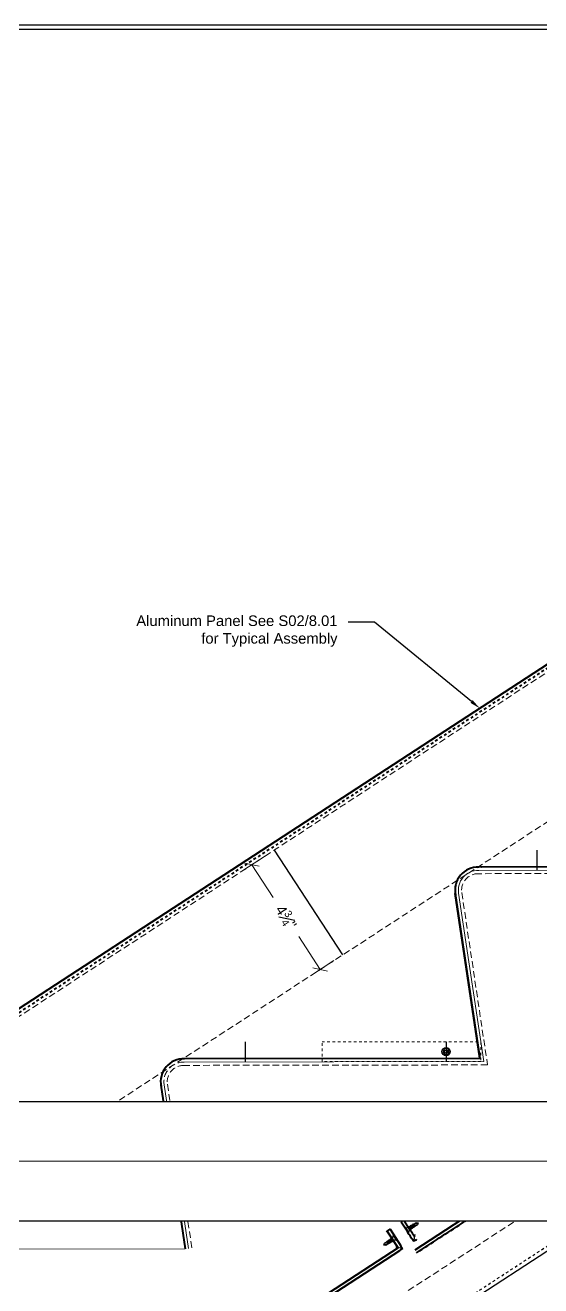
# Model space of a CAD drawing. Header units: inches. Extents: x -301 to 39679, y -468 to 370.
# Drawn here: x 2621.6 to 2641.09, y -2.2 to 45.5 of the extents above; entities that cross this region are included whole.
import ezdxf
from ezdxf import colors
from ezdxf.entities.mleader import LeaderData, LeaderLine
from ezdxf.enums import TextEntityAlignment as Align
from ezdxf.math import Vec2, Vec3

# ---------------------------------------------------------------- set-up
doc = ezdxf.new("R2010")
doc.units = ezdxf.units.IN
doc.header["$MEASUREMENT"] = 0
for name, pattern in [('DASHED2', [0.375, 0.25, -0.125]), ('HIDDEN', [0.375, 0.25, -0.125]), ('HIDDEN2', [0.1875, 0.125, -0.0625])]:
    doc.linetypes.add(name, pattern=pattern)
doc.layers.get('Defpoints').update_dxf_attribs({"color": 3})
doc.layers.add('NSE-Border', color=156, linetype='Continuous', plot=False)
doc.layers.add('NSE-Construction', color=86, linetype='Continuous', plot=False)
for name, color, linetype, lineweight in [('NSE-By_Others', 252, 'Continuous', 0), ('NSE-By_Others_Hidden', 252, 'HIDDEN', 0), ('NSE-Call-Outs', 51, 'Continuous', 13), ('NSE-Hardware', 111, 'Continuous', 25), ('NSE-Panels 01', 1, 'Continuous', 40), ('NSE-Title', 51, 'Continuous', 9)]:
    doc.layers.add(name, color=color, linetype=linetype, lineweight=lineweight)
doc.layers.add('NSE-Detail Border', color=7, linetype='Continuous')
doc.styles.add('004 - NSSM - Standard', font='arial.ttf', dxfattribs={"height": 0.4})
doc.styles.add('008 - NSSM - Standard', font='arial.ttf', dxfattribs={"height": 0.8})
doc.styles.add('3_0-0_TEXT', font='simplex.shx', dxfattribs={"width": 0.7, "height": 0.375})
doc.dimstyles.new('$$$FASTENER$$$', dxfattribs={"dimtxt": 0.375, "dimasz": 0, "dimexe": 0, "dimexo": 0, "dimgap": 0, "dimtad": 0, "dimtih": 1, "dimtoh": 1, "dimdec": 4, "dimzin": 3, "dimdsep": 46, "dimlunit": 4, "dimtxsty": '3_0-0_TEXT', "dimblk": 'NONE', "dimcen": 0, "dimclrd": 256, "dimclre": 256, "dimclrt": 256, "dimadec": 0, "dimazin": 0, "dimtfac": 0.375, "dimtdec": 4, "dimtofl": 0, "dimtmove": 1, "dimatfit": 3, "dimldrblk": 'NONE', "dimfxl": 1, "dimtolj": 1, "dimtzin": 0, "dimarcsym": 0})
doc.dimstyles.new('004 - NSSM - Standard$0', dxfattribs={"dimtxt": 0.4, "dimasz": 0.4, "dimexe": 0.4, "dimexo": 0.4, "dimgap": 0.4, "dimtad": 0, "dimdec": 4, "dimzin": 3, "dimdsep": 46, "dimlunit": 5, "dimtxsty": '004 - NSSM - Standard', "dimblk": 'OBLIQUE', "dimcen": 0.4, "dimclrd": 256, "dimclre": 256, "dimclrt": 256, "dimazin": 0, "dimtfac": 0.7, "dimtdec": 4, "dimtmove": 1, "dimatfit": 2, "dimfxl": 1, "dimtfill": 1, "dimtfillclr": 11, "dimfrac": 1, "dimtolj": 1, "dimtzin": 0, "dimlwd": 0, "dimlwe": 0, "dimarcsym": 0})

# ---------------------------------------------------------------- blocks, each defined once
blk = doc.blocks.new('*U160')
blk.add_wipeout([(32.646, 1.129), (32.646, 0), (0, 0), (0, 11.312), (32.688, 11.312), (32.688, 0), (32.646, 0), (32.646, 11.271), (0.042, 11.271), (0.042, 1.129)])
at = {"layer": 'Defpoints', "ltscale": 0.0625}
blk.add_lwpolyline([(0.042, 1.129), (32.646, 1.129), (32.646, 11.271), (0.042, 11.271)], close=True, dxfattribs=at)
at = {"layer": 'NSE-Border', "ltscale": 0.0625}
blk.add_lwpolyline([(0, 0), (32.688, 0), (32.688, 11.312), (0, 11.312)], close=True, dxfattribs=at)
at = {"layer": 'NSE-Title'}
blk.add_line((0.938, 0.567), (32.438, 0.567), dxfattribs=at)
at = {"layer": 'Defpoints', "style": '008 - NSSM - Standard'}
blk.add_attdef('DETAIL_NUMBER', text='', height=0.218, dxfattribs=at).set_placement((0.625, 0.567), align=Align.MIDDLE_CENTER)
at = {"layer": 'NSE-Title', "style": '004 - NSSM - Standard'}
for tag, p in [('DETAIL_DESCRIPTION', (1.129, 0.62)), ('ARCH_REF', (2.197, 0.388))]:
    blk.add_attdef(tag, p, '', height=0.134, dxfattribs=at)
blk = doc.blocks.new('_Oblique')
at = {"color": 0, "linetype": 'ByBlock', "lineweight": -2}
blk.add_line((-0.5, -0.5), (0.5, 0.5), dxfattribs=at)
blk = doc.blocks.new('*D178')
at = {"layer": 'Defpoints', "color": 0, "transparency": 16777216}
for p in [(2631.022, 14.289), (2633.61, 10.322), (2632.757, 9.766)]:
    blk.add_point(p, dxfattribs=at)
at = {"layer": 'NSE-Construction', "lineweight": 0, "transparency": 16777216}
for p, q in [((2630.687, 14.07), (2629.834, 13.514)), ((2630.169, 13.732), (2630.981, 12.488)), ((2632.757, 9.766), (2631.945, 11.01)), ((2633.275, 10.104), (2632.422, 9.547))]:
    blk.add_line(p, q, dxfattribs=at)
at = {"layer": 'NSE-Construction', "lineweight": 0, "transparency": 16777216, "xscale": 0.4, "yscale": 0.4, "zscale": 0.4}
for p, rotation in [((2630.169, 13.732), 123.1218760282033), ((2632.757, 9.766), 303.1218760282033)]:
    blk.add_blockref('_Oblique', p, dxfattribs=dict(at, rotation=rotation))
at = {"layer": 'NSE-Construction', "transparency": 16777216, "insert": (2631.463, 11.749), "char_height": 0.4, "attachment_point": 5, "rotation": 303.1219, "style": '004 - NSSM - Standard', "bg_fill": 3, "box_fill_scale": 1.25, "bg_fill_color": 256, "bg_fill_true_color": 13158600, "bg_fill_transparency": 0}
blk.add_mtext('\\A1;4{\\H0.7x;\\S3#4;}"', dxfattribs=at)
blk = doc.blocks.new('_None')
blk = doc.blocks.new('Bolt Head')
blk.add_lwpolyline([(0.25, 0), (0.125, 0.217), (-0.125, 0.217), (-0.25, 0), (-0.125, -0.217), (0.125, -0.217)], close=True)
for radius in [0.312, 0.125]:
    blk.add_circle((0, 0), radius)
blk = doc.blocks.new('*U30')
blk.add_lwpolyline([(0.035, -0.125), (0.035, 0.125), (0.052, 0.125), (0.052, -0.125)], close=True)
for points in [[(0.052, 0.11), (0.136, 0.05), (0.5, 0.05), (0.552, 0), (0.5, -0.05), (0.136, -0.05), (0.052, -0.11), (0.052, 0.11)], [(0.5, 0.05), (0.402, 0.029), (0.373, 0), (0.402, -0.029), (0.5, -0.05)], [(0.402, 0.029), (0.552, 0)]]:
    blk.add_leader(points, dimstyle='$$$FASTENER$$$')
at = {"has_arrowhead": 0}
for points in [[(0.143, 0.05), (0.148, 0.069), (0.184, -0.063), (0.187, -0.051)], [(0.175, 0.05), (0.18, 0.069), (0.215, -0.063), (0.218, -0.051)], [(0.206, 0.05), (0.211, 0.069), (0.246, -0.063), (0.25, -0.051)], [(0.237, 0.05), (0.242, 0.069), (0.278, -0.063), (0.281, -0.051)], [(0.268, 0.05), (0.273, 0.069), (0.309, -0.063), (0.312, -0.051)], [(0.3, 0.05), (0.305, 0.069), (0.34, -0.063), (0.343, -0.051)], [(0.331, 0.05), (0.336, 0.069), (0.371, -0.063), (0.375, -0.051)], [(0.362, 0.05), (0.367, 0.069), (0.403, -0.063), (0.406, -0.051)], [(0.136, 0), (0.153, -0.063), (0.156, -0.051)]]:
    blk.add_leader(points, dimstyle='$$$FASTENER$$$', dxfattribs=at)
blk = doc.blocks.new('*U157')
blk.add_lwpolyline([(30, -0.124), (0.125, -0.125), (0.125, -0.876), (0, -0.876), (0, -0.125, -0.414214), (0.125, 0), (30, 0.001, -0.414214), (30.125, -0.124)], format="xyb")
blk.add_lwpolyline([(30, -0.124), (30, -0.875), (30.125, -0.874), (30.125, -0.124)])
at = {"layer": 'Defpoints'}
for p, q in [((0, 0), (0.185, -0.185)), ((30.125, 0.001), (29.94, -0.184)), ((0.125, -0.876), (0.178, -0.876)), ((30, -0.875), (29.947, -0.875))]:
    blk.add_line(p, q, dxfattribs=at)
for points in [[(0.125, 0), (0, 0), (0, -0.125)], [(30, 0.001), (30.125, 0.001), (30.125, -0.124)]]:
    blk.add_lwpolyline(points, dxfattribs=at)
at = {"layer": 'NSE-Hardware', "xscale": -1, "rotation": 180}
blk.add_blockref('*U30', (-0.035, -0.501), dxfattribs=at)
at = {"layer": 'NSE-Hardware', "xscale": -1}
blk.add_blockref('*U30', (30.16, -0.5), dxfattribs=at)

msp = doc.modelspace()

# ---------------------------------------------------------------- linework, layer by layer
at = {"color": 253, "linetype": 'DASHED2', "lineweight": 0, "extrusion": (2.44897e-16, 1, 1.2238e-14)}
msp.add_line((2638.34397, 13.55438), (2638.34334, 13.55407), dxfattribs=at)
at = {"color": 0, "linetype": 'Continuous', "lineweight": 0, "extrusion": (2.44897e-16, 1, 1.2238e-14)}
for p, q in [((2649.82304, 13.65888), (2638.72595, 13.64277)), ((2638.79112, 6.40542), (2627.59451, 6.38916)), ((2626.73036, 5.38514), (2627.65374, -0.80826)), ((2627.65311, -0.80857), (2616.54754, -0.82469)), ((2627.65374, -0.80826), (2616.54818, -0.82439)), ((2627.65374, -0.80826), (2627.65311, -0.80857))]:
    msp.add_line(p, q, dxfattribs=at)
at = {"color": 253, "linetype": 'DASHED2', "lineweight": 0}
msp.add_ellipse((2627.59516, 5.51386), major_axis=(-0.38293, 0.78676), ratio=0.99999006, start_param=0.00000001, end_param=1.26582311, dxfattribs=at)
at = {"color": 0, "linetype": 'Continuous', "lineweight": 0}
for centre, start_param, end_param in [((2627.59579, 5.51417), -0.45191582, 0.050385), ((2627.59516, 5.51386), -0.45191582, -0.00040131), ((2627.59579, 5.51417), 0.31404943, 1.26542179)]:
    msp.add_ellipse(centre, major_axis=(-0.38325, 0.7866), ratio=0.99999006, start_param=start_param, end_param=end_param, dxfattribs=at)
at = {"layer": 'Defpoints'}
for p, q in [((2635.91828, 0.2809), (2635.96257, 0.30975)), ((2636.29182, -0.52167), (2636.34596, -0.26529))]:
    msp.add_line(p, q, dxfattribs=at)
msp.add_lwpolyline([(2636.39656, -0.45345), (2636.29182, -0.52167), (2636.2236, -0.41693)], dxfattribs=at)
at = {"layer": 'NSE-By_Others', "linetype": 'DASHED2', "extrusion": (2.44897e-16, 1, 1.2238e-14)}
for p, q in [((2661.34498, 34.07235), (2540.73476, -44.6181)), ((2664.6623, 30.52486), (2623.10661, 3.48873)), ((2662.06945, 14.5218), (2629.65071, -6.56983)), ((2650.11238, 13.40899), (2638.72568, 13.39246)), ((2638.10843, 12.67531), (2639.08046, 6.15553)), ((2639.08046, 6.15553), (2627.59424, 6.13886)), ((2626.977, 5.4217), (2627.90037, -0.77171))]:
    msp.add_line(p, q, dxfattribs=at)
at = {"layer": 'NSE-By_Others', "extrusion": (2.44897e-16, 1, 1.2238e-14)}
for p, q in [((2649.9674, 13.53378), (2638.7255, 13.51746)), ((2637.9848, 12.65688), (2638.93548, 6.28032)), ((2638.93548, 6.28032), (2627.59406, 6.26386)), ((2626.85336, 5.40327), (2627.77674, -0.79014))]:
    msp.add_line(p, q, dxfattribs=at)
at = {"layer": 'NSE-By_Others'}
msp.add_arc((2638.72659, 12.76747), 0.75031, 88.444335, 190.135222, dxfattribs=at)
at = {"layer": 'NSE-By_Others', "linetype": 'DASHED2'}
for centre, radius, start, end in [((2638.72659, 12.76747), 0.62531, 88.287976, 190.293167), ((2627.59516, 5.51386), 0.75031, 88.444335, 190.135222), ((2627.59516, 5.51386), 0.62531, 88.287976, 190.293167)]:
    msp.add_arc(centre, radius, start, end, dxfattribs=at)
at = {"layer": 'NSE-By_Others_Hidden', "color": 253, "linetype": 'HIDDEN2', "ltscale": 0.5}
msp.add_lwpolyline([(2638.8222, 6.28032), (2632.8222, 6.28032), (2632.8222, 7.03032), (2638.8222, 7.03032)], close=True, dxfattribs=at)
at = {"layer": 'NSE-Construction', "color": 9, "linetype": 'HIDDEN2', "ltscale": 0.25, "extrusion": (2.44897e-16, 1, 1.2238e-14)}
msp.add_line((2563.73957, -51.3262), (2665.10551, 14.80857), dxfattribs=at)
at = {"layer": 'NSE-Construction', "extrusion": (2.44897e-16, 1, 1.2238e-14)}
msp.add_line((2665.23051, 14.70206), (2563.82563, -51.4581), dxfattribs=at)
at = {"layer": 'NSE-Construction'}
for p, q in [((2633.60992, 10.32218), (2631.02208, 14.2886)), ((2640.94239, 14.28378), (2640.94239, 13.53378)), ((2629.91047, 7.03032), (2629.91047, 6.28032)), ((2637.51439, 7.03032), (2637.51439, 6.28032))]:
    msp.add_line(p, q, dxfattribs=at)
at = {"layer": 'NSE-Panels 01', "extrusion": (2.44897e-16, 1, 1.2238e-14)}
for p, q in [((2661.27047, 34.32224), (2540.59815, -44.40872)), ((2638.79049, 6.40511), (2627.59388, 6.38886)), ((2626.72973, 5.38484), (2627.65311, -0.80857))]:
    msp.add_line(p, q, dxfattribs=at)
at = {"layer": 'NSE-Panels 01', "color": 9, "linetype": 'HIDDEN2', "ltscale": 0.25, "extrusion": (2.44897e-16, 1, 1.2238e-14)}
msp.add_line((2661.30772, 34.1973), (2540.66646, -44.51341), dxfattribs=at)
at = {"layer": 'NSE-Panels 01'}
msp.add_line((2663.90186, 17.10834), (2636.32834, -0.84871), dxfattribs=at)
msp.add_polyline3d([(2637.86116, 12.63844, 0), (2638.79049, 6.40511, 0), (2638.79112, 6.40542, 0), (2637.8618, 12.63875, 0)], dxfattribs=at)
for centre, start, end in [((2638.72659, 12.76747), 88.565868, 191.195369), ((2638.72659, 12.76747), 82.073519, 82.245626), ((2627.59516, 5.51386), 88.565868, 191.195369)]:
    msp.add_arc(centre, 0.87531, start, end, dxfattribs=at)
for points in [[(2636.39656, -0.95345), (2650.16777, 8.01494), (2663.93897, 16.98334)], [(2635.91828, 0.2809), (2635.8659, 0.24679), (2635.81353, 0.21268)], [(2636.32834, -0.34871), (2636.12331, -0.0339), (2635.91828, 0.2809)]]:
    msp.add_open_spline(points, degree=2, dxfattribs=at)
msp.add_rational_spline([(2635.81353, 0.21268), (2636.01857, -0.10212), (2636.2236, -0.41693), (2636.29182, -0.52167), (2636.39656, -0.45345)], [1, 1, 1, 0.707106781187, 1], degree=2, knots=[7.57746454, 7.57746454, 7.57746454, 8.57746454, 8.57746454, 10.14826087, 10.14826087, 10.14826087], dxfattribs=at)

# ---------------------------------------------------------------- block references
at = {"layer": 'NSE-Hardware', "xscale": 0.5, "yscale": 0.5, "zscale": 0.5}
msp.add_blockref('Bolt Head', (2637.51439, 6.65532), dxfattribs=at)
at = {"layer": 'NSE-Hardware', "rotation": 33.07629941573829}
msp.add_blockref('*U30', (2635.98951, -0.12105), dxfattribs=at)
at = {"layer": 'NSE-Panels 01', "xscale": -1, "rotation": 213.0762994157383}
msp.add_blockref('*U157', (2610.62912, -17.23721), dxfattribs=at)

# ---------------------------------------------------------------- next in the draw order: dimensions: what is measured, and where the dimension line sits
at = {"layer": 'NSE-Construction'}
dim = msp.add_aligned_dim(p1=(2631.02208, 14.2886), p2=(2633.60992, 10.32218), distance=-1.01818, dimstyle='004 - NSSM - Standard$0', override={"dimpost": '"'}, dxfattribs=at)
dim.commit()
dim.dimension.update_dxf_attribs({"geometry": '*D178', "text_midpoint": (2631.46327, 11.74904)})

# ---------------------------------------------------------------- next in the draw order: leaders
at = {"layer": 'NSE-Call-Outs'}
ml = msp.add_multileader_mtext('Standard', dxfattribs=at)
ml.set_content('Aluminum Panel See S02/8.01 for Typical Assembly', color=256, style='004 - NSSM - Standard')
ml.set_leader_properties(color=256)
ml.build(insert=Vec2(0, 0))
ml.multileader.update_dxf_attribs({"dogleg_length": 1, "arrow_head_size": 0.4})
ctx = ml.context
ctx.base_point, ctx.char_height, ctx.arrow_head_size, ctx.landing_gap_size, ctx.plane_origin = Vec3(2625.50166, 22.90596), 0.4, 0.4, 0.4, Vec3(2615.23705, 34.02052)
ctx.text_align_type = 2
notes = []
notes.append((ctx, [(0, (1, 1, 0), (2634.80971, 22.90596), (-1, 0), 1, [(0, [(2638.78683, 19.65311)], 0, [])])]))
ctx.mtext.insert, ctx.mtext.width, ctx.mtext.defined_height, ctx.mtext.alignment, ctx.mtext.flow_direction = Vec3(2633.40971, 23.16476), 8, 1.61676, 3, 5
ctx.mtext.has_bg_fill, ctx.mtext.bg_color, ctx.mtext.bg_scale_factor, ctx.mtext.bg_transparency, ctx.mtext.use_window_bg_color = 1, -1027028792, 1.5, 0, 1
for ctx, leaders in notes:
    for number, flags, end, landing, length, lines in leaders:
        leader = LeaderData()
        leader.index, (leader.has_last_leader_line, leader.has_dogleg_vector, leader.attachment_direction) = number, flags
        leader.last_leader_point, leader.dogleg_vector, leader.dogleg_length = Vec3(end), Vec3(landing), length
        for number, points, colour, breaks in lines:
            line = LeaderLine()
            line.index, line.vertices, line.color, line.breaks = number, Vec3.list(points), colors.encode_raw_color(colour), breaks
            leader.lines.append(line)
        ctx.leaders.append(leader)

# ---------------------------------------------------------------- next in the draw order: linework, layer by layer
at = {"layer": 'NSE-Panels 01'}
msp.add_polyline3d([(2648.90499, 19.81206, 0), (2649.82241, 13.65857, 0), (2638.72531, 13.64246, 0)], dxfattribs=at)

# ---------------------------------------------------------------- next in the draw order: block references
at = {"layer": 'NSE-Detail Border', "xscale": 4, "yscale": 4, "zscale": 4}
msp.add_blockref('*U160', (2594.95798, 0.25), dxfattribs=at)

doc.saveas('drawing.dxf')
